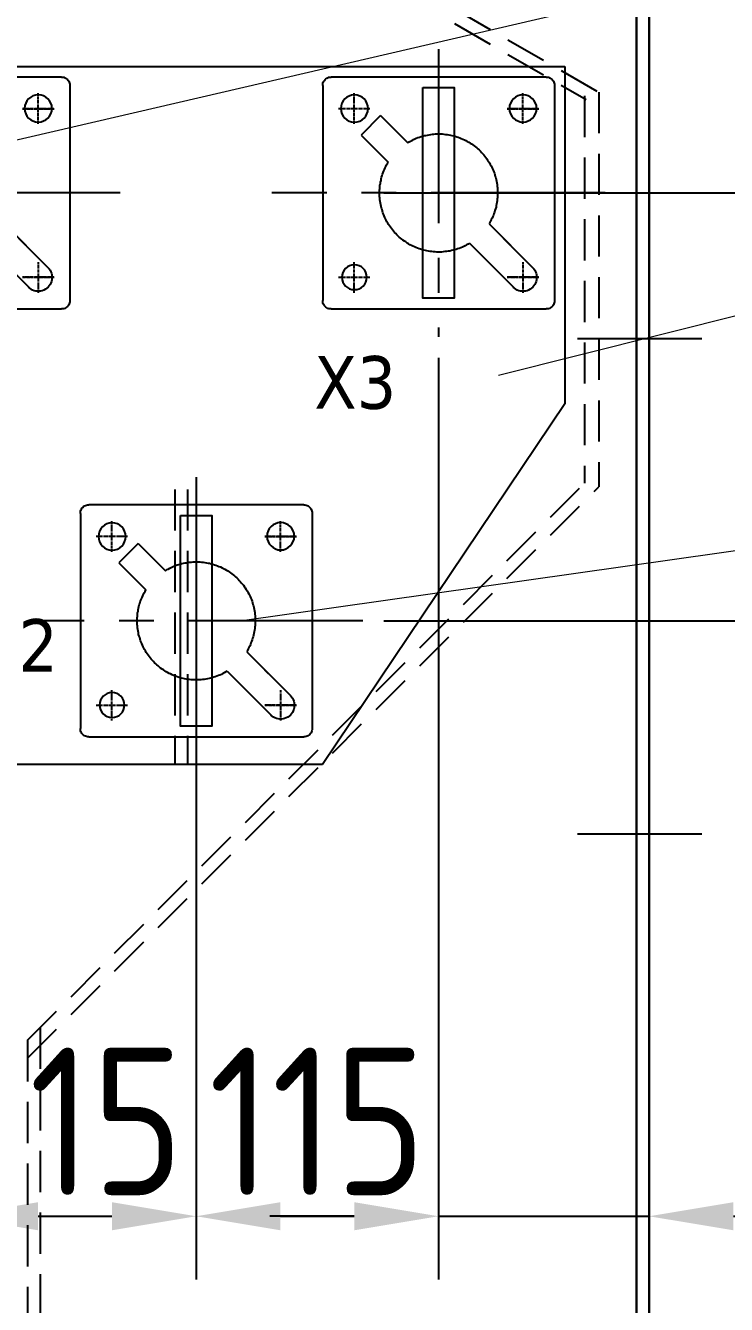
# Model space of a CAD drawing. Header units: millimetres. Extents: x 70841 to 133731, y -170061 to -164340.
# Drawn here: x 73168 to 73501, y -166576 to -165969 of the extents above; entities that cross this region are included whole.
import ezdxf

# ---------------------------------------------------------------- set-up
doc = ezdxf.new("R2010")
doc.units = ezdxf.units.MM
doc.header["$LTSCALE"] = 13
doc.linetypes.add('CENTERX2', pattern=[101.6, 63.5, -12.7, 12.7, -12.7])
doc.linetypes.add('DASHED', pattern=[0.75, 0.5, -0.25])
for name, color, linetype in [('1', 4, 'Continuous'), ('2细线层', 4, 'Continuous'), ('4虚线层', 6, 'DASHED'), ('粗实线', 4, 'Continuous')]:
    doc.layers.add(name, color=color, linetype=linetype)
doc.layers.add('标注、文本', color=3, linetype='Continuous', lineweight=25)
doc.layers.add('铁心', color=3, linetype='Continuous', lineweight=0)
doc.styles.get("Standard").update_dxf_attribs({"font": 'gbenor.shx', "bigfont": 'gbcbig.shx'})
doc.styles.add('Tahoma$001', font='tahoma.ttf', dxfattribs={"height": 2.159784})
doc.dimstyles.new('1-15', dxfattribs={"dimscale": 20, "dimtxt": 3.5, "dimasz": 2, "dimexe": 1.5, "dimexo": 0.5, "dimgap": 0.5, "dimtad": 1, "dimtoh": 1, "dimdec": 1, "dimdsep": 46, "dimtxsty": 'Standard', "dimcen": 2.5, "dimclrd": 3, "dimclre": 3, "dimclrt": 3, "dimadec": 0, "dimazin": 2, "dimtfac": 1, "dimtdec": 1, "dimtmove": 0, "dimatfit": 2, "dimfxl": 1, "dimarcsym": 0})

# ---------------------------------------------------------------- blocks, each defined once
blk = doc.blocks.new('A$C5EF15113')
at = {"layer": '1', "color": 1, "linetype": 'CENTERX2', "lineweight": -3, "ltscale": 0.1}
for p, q in [((79.01, 136.41), (79.01, 0)), ((0, 68.21), (158.03, 68.21))]:
    blk.add_line(p, q, dxfattribs=at)
at = {"layer": '2细线层'}
for points in [[(27.95, 123.16), (27.37, 123.16), (26.88, 123.07), (26.39, 122.87), (25.91, 122.68), (25.52, 122.38), (25.13, 121.99), (24.74, 121.6), (24.45, 121.21), (24.25, 120.73), (24.06, 120.24), (23.96, 119.75), (23.96, 119.17)], [(27.95, 123.16), (129.98, 123.16)], [(133.97, 119.17), (133.97, 119.75), (133.87, 120.24), (133.68, 120.73), (133.48, 121.21), (133.19, 121.6), (132.8, 121.99), (132.41, 122.38), (132.02, 122.68), (131.53, 122.87), (131.05, 123.07), (130.56, 123.16), (129.98, 123.16)], [(23.96, 119.17), (23.96, 17.15)], [(38.96, 114.59), (38.96, 115.46)], [(38.96, 114.59), (38.96, 115.46)], [(118.96, 114.59), (118.96, 115.46)], [(133.97, 119.17), (133.97, 17.15)], [(38.96, 114.1), (38.96, 114.3)], [(38.96, 114.1), (38.96, 114.3)], [(38.96, 112.64), (38.96, 113.81)], [(38.96, 112.64), (38.96, 113.81)], [(38.96, 112.05), (38.96, 112.35)], [(38.96, 112.05), (38.96, 112.35)], [(38.96, 110.59), (38.96, 111.86)], [(38.96, 110.59), (38.96, 111.86)], [(38.96, 110.11), (38.96, 110.3)], [(38.96, 110.11), (38.96, 110.3)], [(38.96, 108.55), (38.96, 109.81)], [(38.96, 108.55), (38.96, 109.81)], [(118.96, 114.1), (118.96, 114.3)], [(118.96, 112.54), (118.96, 113.81)], [(118.96, 112.05), (118.96, 112.35)], [(118.96, 110.59), (118.96, 111.86)], [(118.96, 110.11), (118.96, 110.3)], [(118.96, 108.55), (118.96, 109.81)], [(32.53, 108.16), (31.46, 108.16)], [(31.56, 108.16), (32.63, 108.16)], [(33.02, 108.16), (32.73, 108.16)], [(32.83, 108.16), (33.12, 108.16)], [(34.48, 108.16), (33.22, 108.16)], [(33.31, 108.16), (34.58, 108.16)], [(34.97, 108.16), (34.77, 108.16)], [(34.87, 108.16), (35.07, 108.16)], [(36.53, 108.16), (35.26, 108.16)], [(35.36, 108.16), (36.63, 108.16)], [(37.02, 108.16), (36.72, 108.16)], [(36.82, 108.16), (37.11, 108.16)], [(37.31, 108.16), (38.58, 108.16)], [(38.48, 108.16), (37.31, 108.16)], [(38.96, 108.16), (38.77, 108.16)], [(38.87, 108.16), (39.06, 108.16)], [(38.96, 108.06), (38.96, 108.35)], [(38.96, 108.06), (38.96, 108.35)], [(38.96, 106.6), (38.96, 107.86)], [(38.96, 106.6), (38.96, 107.86)], [(38.96, 106.11), (38.96, 106.31)], [(38.96, 106.11), (38.96, 106.31)], [(38.96, 104.55), (38.96, 105.82)], [(38.96, 104.55), (38.96, 105.82)], [(38.96, 104.06), (38.96, 104.36)], [(38.96, 104.06), (38.96, 104.36)], [(38.96, 102.6), (38.96, 103.87)], [(38.96, 102.6), (38.96, 103.87)], [(40.52, 108.16), (39.26, 108.16)], [(39.35, 108.16), (40.62, 108.16)], [(41.01, 108.16), (40.72, 108.16)], [(40.82, 108.16), (41.11, 108.16)], [(42.47, 108.16), (41.3, 108.16)], [(41.4, 108.16), (42.57, 108.16)], [(43.06, 108.16), (42.77, 108.16)], [(42.86, 108.16), (43.15, 108.16)], [(44.52, 108.16), (43.25, 108.16)], [(43.35, 108.16), (44.62, 108.16)], [(44.81, 108.16), (45.1, 108.16)], [(45.01, 108.16), (44.81, 108.16)], [(46.37, 108.16), (45.3, 108.16)], [(45.4, 108.16), (46.47, 108.16)], [(106.59, 104.94), (93.63, 91.98)], [(106.59, 104.94), (115.75, 95.68)], [(111.56, 108.16), (112.63, 108.16)], [(112.92, 108.16), (113.12, 108.16)], [(113.41, 108.16), (114.68, 108.16)], [(114.87, 108.16), (115.16, 108.16)], [(115.46, 108.16), (116.63, 108.16)], [(116.92, 108.16), (117.21, 108.16)], [(117.41, 108.16), (118.67, 108.16)], [(118.96, 108.06), (118.96, 108.35)], [(118.96, 108.16), (119.16, 108.16)], [(118.96, 106.6), (118.96, 107.86)], [(118.96, 106.11), (118.96, 106.31)], [(118.96, 104.55), (118.96, 105.82)], [(118.96, 104.06), (118.96, 104.36)], [(118.96, 102.6), (118.96, 103.77)], [(119.45, 108.16), (120.62, 108.16)], [(120.91, 108.16), (121.21, 108.16)], [(121.4, 108.16), (122.67, 108.16)], [(122.96, 108.16), (123.15, 108.16)], [(123.45, 108.16), (124.71, 108.16)], [(124.91, 108.16), (125.2, 108.16)], [(125.4, 108.16), (126.47, 108.16)], [(38.96, 102.12), (38.96, 102.31)], [(38.96, 102.12), (38.96, 102.31)], [(38.96, 100.95), (38.96, 101.82)], [(38.96, 100.95), (38.96, 101.82)], [(118.96, 102.02), (118.96, 102.31)], [(118.96, 100.95), (118.96, 101.82)], [(93.63, 91.98), (92.95, 92.47), (92.27, 92.76), (91.58, 93.15), (90.9, 93.54), (90.22, 93.83), (89.54, 94.12), (88.76, 94.42), (88.08, 94.71), (87.3, 94.9), (86.52, 95.1), (85.74, 95.39), (85.06, 95.49), (84.28, 95.68), (83.5, 95.78), (82.72, 95.98), (81.94, 96.07), (81.16, 96.07), (80.38, 96.17), (79.6, 96.17), (78.82, 96.17), (78.04, 96.17), (77.26, 96.17), (76.48, 96.07), (75.7, 95.98), (74.92, 95.88), (74.14, 95.78), (73.36, 95.59), (72.68, 95.49), (71.9, 95.29), (71.12, 95.1), (70.34, 94.81), (69.66, 94.61), (68.88, 94.32), (68.2, 94.03), (67.52, 93.74), (66.74, 93.35), (66.05, 93.05), (65.37, 92.66), (64.69, 92.27), (64.01, 91.88), (63.42, 91.49), (62.74, 91.01), (62.16, 90.52), (61.47, 90.03), (60.89, 89.55), (60.3, 89.06), (59.72, 88.57), (59.14, 87.99), (58.65, 87.4), (58.06, 86.82), (57.58, 86.23), (57.09, 85.65), (56.6, 85.06), (56.11, 84.38), (55.72, 83.8), (55.24, 83.11), (54.85, 82.43), (54.46, 81.75), (54.07, 81.07), (53.78, 80.39), (53.39, 79.7), (53.09, 79.02), (52.8, 78.24), (52.51, 77.56), (52.31, 76.78), (52.12, 76), (51.83, 75.32), (51.63, 74.54), (51.53, 73.76), (51.34, 72.98), (51.24, 72.2), (51.15, 71.42), (51.05, 70.64), (50.95, 69.86), (50.95, 69.08), (50.95, 68.3), (50.95, 67.52), (50.95, 66.74), (51.05, 65.96), (51.15, 65.18), (51.15, 64.41), (51.34, 63.72), (51.44, 62.94), (51.63, 62.16), (51.73, 61.38), (52.02, 60.6), (52.22, 59.92), (52.41, 59.14), (52.7, 58.36), (53, 57.68), (53.29, 57), (53.58, 56.22), (53.97, 55.54), (54.26, 54.86), (54.65, 54.17), (55.04, 53.49)], [(115.75, 95.68), (102.89, 82.82)], [(64.3, 44.33), (64.98, 43.94), (65.66, 43.55), (66.35, 43.16), (67.03, 42.77), (67.71, 42.48), (68.49, 42.19), (69.17, 41.9), (69.95, 41.6), (70.63, 41.41), (71.41, 41.21), (72.19, 41.02), (72.87, 40.82), (73.65, 40.63), (74.43, 40.53), (75.21, 40.43), (75.99, 40.34), (76.77, 40.24), (77.55, 40.14), (78.33, 40.14), (79.11, 40.14), (79.89, 40.14), (80.67, 40.24), (81.45, 40.24), (82.23, 40.34), (83.01, 40.43), (83.79, 40.53), (84.57, 40.73), (85.25, 40.82), (86.03, 41.02), (86.81, 41.21), (87.59, 41.51), (88.27, 41.7), (89.05, 41.99), (89.73, 42.29), (90.41, 42.58), (91.19, 42.97), (91.88, 43.26), (92.56, 43.65), (93.24, 44.04), (93.92, 44.43), (94.51, 44.92), (95.19, 45.31), (95.87, 45.79), (96.46, 46.28), (97.04, 46.77), (97.63, 47.26), (98.21, 47.74), (98.79, 48.33), (99.28, 48.91), (99.87, 49.5), (100.35, 50.08), (100.84, 50.67), (101.33, 51.25), (101.82, 51.93), (102.2, 52.52), (102.69, 53.2), (103.08, 53.88), (103.47, 54.56), (103.86, 55.25), (104.15, 55.93), (104.54, 56.61), (104.84, 57.39), (105.13, 58.07), (105.42, 58.75), (105.62, 59.53), (105.81, 60.31), (106.1, 60.99), (106.3, 61.77), (106.39, 62.55), (106.59, 63.33), (106.69, 64.11), (106.78, 64.89), (106.88, 65.67), (106.98, 66.45), (106.98, 67.23), (106.98, 68.01), (106.98, 68.79), (106.98, 69.57), (106.88, 70.35), (106.88, 71.13), (106.78, 71.91), (106.59, 72.59), (106.49, 73.37), (106.3, 74.15), (106.2, 74.93), (106.01, 75.71), (105.71, 76.39), (105.52, 77.17), (105.23, 77.95), (104.93, 78.63), (104.64, 79.31), (104.35, 80.09), (103.96, 80.78), (103.67, 81.46), (103.28, 82.14), (102.89, 82.82)], [(55.04, 53.49), (34.29, 32.74)], [(64.3, 44.33), (43.45, 23.48)], [(48.32, 46.77), (44.81, 43.26)], [(57.48, 37.51), (52.02, 32.05)], [(34.29, 32.74), (33.8, 32.15), (33.31, 31.57), (33.02, 30.79), (32.73, 30.11), (32.53, 29.33), (32.44, 28.55), (32.44, 27.77), (32.53, 26.99), (32.63, 26.21), (32.92, 25.43), (33.31, 24.75), (33.8, 24.06), (34.29, 23.48), (34.87, 22.99), (35.55, 22.5), (36.24, 22.12), (37.02, 21.82), (37.8, 21.63), (38.58, 21.53), (39.35, 21.53), (40.13, 21.63), (40.91, 21.82), (41.69, 22.12), (42.38, 22.5), (42.96, 22.99), (43.64, 23.48)], [(38.96, 35.37), (38.96, 34.49)], [(38.96, 35.37), (38.96, 34.49)], [(38.96, 34.2), (38.96, 34)], [(38.96, 34.2), (38.96, 34)], [(38.96, 33.71), (38.96, 32.44)], [(38.96, 33.71), (38.96, 32.44)], [(38.96, 32.25), (38.96, 31.96)], [(38.96, 32.25), (38.96, 31.96)], [(38.96, 31.76), (38.96, 30.5)], [(38.96, 31.76), (38.96, 30.5)], [(118.96, 34.49), (118.96, 35.37)], [(118.96, 34), (118.96, 34.2)], [(118.96, 32.44), (118.96, 33.71)], [(118.96, 31.96), (118.96, 32.25)], [(118.96, 30.5), (118.96, 31.76)], [(32.53, 28.16), (31.46, 28.16)], [(31.56, 28.16), (32.63, 28.16)], [(33.02, 28.16), (32.73, 28.16)], [(32.83, 28.16), (33.12, 28.16)], [(34.48, 28.16), (33.22, 28.16)], [(33.31, 28.16), (34.58, 28.16)], [(34.97, 28.16), (34.77, 28.16)], [(34.87, 28.16), (35.07, 28.16)], [(36.53, 28.16), (35.26, 28.16)], [(35.36, 28.16), (36.63, 28.16)], [(37.02, 28.16), (36.72, 28.16)], [(36.82, 28.16), (37.11, 28.16)], [(37.31, 28.16), (38.58, 28.16)], [(38.48, 28.16), (37.31, 28.16)], [(38.96, 28.16), (38.77, 28.16)], [(38.87, 28.16), (39.06, 28.16)], [(38.96, 30.2), (38.96, 30.01)], [(38.96, 30.2), (38.96, 30.01)], [(38.96, 29.72), (38.96, 28.45)], [(38.96, 29.72), (38.96, 28.45)], [(38.96, 28.25), (38.96, 27.96)], [(38.96, 28.25), (38.96, 27.96)], [(38.96, 28.16), (39.06, 28.06)], [(38.96, 27.77), (38.96, 26.5)], [(38.96, 27.77), (38.96, 26.5)], [(38.96, 26.21), (38.96, 26.01)], [(38.96, 26.21), (38.96, 26.01)], [(38.96, 25.72), (38.96, 24.45)], [(38.96, 25.72), (38.96, 24.45)], [(40.52, 28.16), (39.26, 28.16)], [(39.35, 28.16), (40.62, 28.16)], [(41.01, 28.16), (40.72, 28.16)], [(40.82, 28.16), (41.11, 28.16)], [(42.47, 28.16), (41.3, 28.16)], [(41.4, 28.16), (42.57, 28.16)], [(43.06, 28.16), (42.77, 28.16)], [(42.86, 28.16), (43.15, 28.16)], [(44.52, 28.16), (43.25, 28.16)], [(43.35, 28.16), (44.62, 28.16)], [(44.81, 28.16), (45.1, 28.16)], [(45.01, 28.16), (44.81, 28.16)], [(46.37, 28.16), (45.3, 28.16)], [(45.4, 28.16), (46.47, 28.16)], [(111.56, 28.06), (112.63, 28.06)], [(112.92, 28.06), (113.12, 28.06)], [(113.41, 28.06), (114.68, 28.06)], [(114.87, 28.06), (115.16, 28.06)], [(115.46, 28.06), (116.63, 28.06)], [(116.92, 28.06), (117.21, 28.06)], [(117.41, 28.06), (118.67, 28.06)], [(118.96, 30.01), (118.96, 30.2)], [(118.96, 28.45), (118.96, 29.72)], [(118.96, 27.96), (118.96, 28.25)], [(118.96, 28.06), (119.16, 28.06)], [(118.96, 26.5), (118.96, 27.77)], [(118.96, 26.01), (118.96, 26.21)], [(118.96, 24.45), (118.96, 25.72)], [(119.45, 28.06), (120.62, 28.06)], [(120.91, 28.06), (121.21, 28.06)], [(121.4, 28.06), (122.67, 28.06)], [(122.96, 28.06), (123.15, 28.06)], [(123.45, 28.06), (124.71, 28.06)], [(124.91, 28.06), (125.2, 28.06)], [(125.4, 28.06), (126.47, 28.06)], [(38.96, 24.26), (38.96, 23.97)], [(38.96, 24.26), (38.96, 23.97)], [(38.96, 23.77), (38.96, 22.5)], [(38.96, 23.77), (38.96, 22.5)], [(38.96, 22.21), (38.96, 22.02)], [(38.96, 22.21), (38.96, 22.02)], [(38.96, 21.73), (38.96, 20.85)], [(38.96, 21.73), (38.96, 20.85)], [(118.96, 23.97), (118.96, 24.26)], [(118.96, 22.5), (118.96, 23.77)], [(118.96, 22.02), (118.96, 22.21)], [(118.96, 20.85), (118.96, 21.73)], [(23.96, 17.15), (23.96, 16.56), (24.06, 16.07), (24.25, 15.59), (24.45, 15.1), (24.74, 14.71), (25.13, 14.32), (25.52, 13.93), (25.91, 13.64), (26.39, 13.44), (26.88, 13.25), (27.37, 13.15), (27.95, 13.15)], [(129.98, 13.15), (27.95, 13.15)], [(129.98, 13.15), (130.56, 13.15), (131.05, 13.25), (131.53, 13.44), (132.02, 13.64), (132.41, 13.93), (132.8, 14.32), (133.19, 14.71), (133.48, 15.1), (133.68, 15.59), (133.87, 16.07), (133.97, 16.56), (133.97, 17.15)]]:
    blk.add_lwpolyline(points, dxfattribs=at)
for centre, radius in [((38.92, 108.3), 6.48), ((118.92, 108.21), 6.48), ((118.92, 28.21), 5.9)]:
    blk.add_circle(centre, radius, dxfattribs=at)
blk = doc.blocks.new('*D1694')
at = {"layer": 'Defpoints', "color": 0, "transparency": 16777216}
for p in [(73134.44, -166116.89), (73249.44, -166183.48), (73249.44, -166534.2)]:
    blk.add_point(p, dxfattribs=at)
at = {"layer": '标注、文本', "color": 3, "lineweight": -2, "transparency": 16777216}
for p, q in [((73134.44, -166126.89), (73134.44, -166564.2)), ((73249.44, -166193.48), (73249.44, -166564.2)), ((73174.44, -166534.2), (73209.44, -166534.2))]:
    blk.add_line(p, q, dxfattribs=at)
at = {"layer": '标注、文本', "color": 3, "transparency": 16777216}
for points in [[(73174.44, -166527.53), (73174.44, -166540.86), (73134.44, -166534.2)], [(73209.44, -166527.53), (73209.44, -166540.86), (73249.44, -166534.2)]]:
    blk.add_solid(points, dxfattribs=at)
at = {"layer": '标注、文本', "color": 3, "transparency": 16777216, "insert": (73191.94, -166489.2), "char_height": 70, "attachment_point": 5}
blk.add_mtext('115', dxfattribs=at)
blk = doc.blocks.new('*D1695')
at = {"layer": 'Defpoints', "color": 0, "transparency": 16777216}
for p in [(73364.44, -166116.89), (73249.44, -166183.48), (73364.44, -166534.2)]:
    blk.add_point(p, dxfattribs=at)
at = {"layer": '标注、文本', "color": 3, "lineweight": -2, "transparency": 16777216}
for p, q in [((73364.44, -166126.89), (73364.44, -166564.2)), ((73249.44, -166193.48), (73249.44, -166564.2)), ((73289.44, -166534.2), (73324.44, -166534.2))]:
    blk.add_line(p, q, dxfattribs=at)
at = {"layer": '标注、文本', "color": 3, "transparency": 16777216}
for points in [[(73289.44, -166527.53), (73289.44, -166540.86), (73249.44, -166534.2)], [(73324.44, -166527.53), (73324.44, -166540.86), (73364.44, -166534.2)]]:
    blk.add_solid(points, dxfattribs=at)
at = {"layer": '标注、文本', "color": 3, "transparency": 16777216, "insert": (73306.94, -166489.2), "char_height": 70, "attachment_point": 5}
blk.add_mtext('115', dxfattribs=at)
blk = doc.blocks.new('*D1696')
at = {"layer": 'Defpoints', "color": 0, "transparency": 16777216}
for p in [(73364.44, -166116.89), (73464.39, -166116.89), (73464.39, -166534.2)]:
    blk.add_point(p, dxfattribs=at)
at = {"layer": '标注、文本', "color": 3, "lineweight": -2, "transparency": 16777216}
for p, q in [((73364.44, -166126.89), (73364.44, -166564.2)), ((73464.39, -166126.89), (73464.39, -166564.2)), ((73324.44, -166534.2), (73284.44, -166534.2)), ((73364.44, -166534.2), (73464.39, -166534.2)), ((73504.39, -166534.2), (73657.77, -166534.2))]:
    blk.add_line(p, q, dxfattribs=at)
at = {"layer": '标注、文本', "color": 3, "transparency": 16777216}
for points in [[(73324.44, -166527.53), (73324.44, -166540.86), (73364.44, -166534.2)], [(73504.39, -166527.53), (73504.39, -166540.86), (73464.39, -166534.2)]]:
    blk.add_solid(points, dxfattribs=at)
at = {"layer": '标注、文本', "color": 3, "transparency": 16777216, "insert": (73601.08, -166489.2), "char_height": 70, "attachment_point": 5}
blk.add_mtext('100', dxfattribs=at)
blk = doc.blocks.new('*D1698')
at = {"layer": 'Defpoints', "color": 0, "transparency": 16777216}
for p in [(73328.46, -166251.68), (73328.46, -167033.64), (73633.93, -167033.64)]:
    blk.add_point(p, dxfattribs=at)
at = {"layer": '标注、文本', "color": 3, "lineweight": -2, "transparency": 16777216}
for p, q in [((73338.46, -166251.68), (73663.93, -166251.68)), ((73633.93, -166291.68), (73633.93, -166993.64)), ((73338.46, -167033.64), (73663.93, -167033.64))]:
    blk.add_line(p, q, dxfattribs=at)
at = {"layer": '标注、文本', "color": 3, "transparency": 16777216}
for points in [[(73627.26, -166291.68), (73640.59, -166291.68), (73633.93, -166251.68)], [(73627.26, -166993.64), (73640.59, -166993.64), (73633.93, -167033.64)]]:
    blk.add_solid(points, dxfattribs=at)
at = {"layer": '标注、文本', "color": 3, "transparency": 16777216, "insert": (73588.93, -166642.66), "char_height": 70, "attachment_point": 5, "rotation": 90}
blk.add_mtext('782', dxfattribs=at)
blk = doc.blocks.new('*D1699')
at = {"layer": 'Defpoints', "color": 0, "transparency": 16777216}
for p in [(73328.46, -166048.68), (73633.93, -166048.68), (73328.46, -166251.68)]:
    blk.add_point(p, dxfattribs=at)
at = {"layer": '标注、文本', "color": 3, "lineweight": -2, "transparency": 16777216}
for p, q in [((73338.46, -166048.68), (73663.93, -166048.68)), ((73633.93, -166211.68), (73633.93, -166088.68)), ((73338.46, -166251.68), (73663.93, -166251.68))]:
    blk.add_line(p, q, dxfattribs=at)
at = {"layer": '标注、文本', "color": 3, "transparency": 16777216}
for points in [[(73627.26, -166088.68), (73640.59, -166088.68), (73633.93, -166048.68)], [(73627.26, -166211.68), (73640.59, -166211.68), (73633.93, -166251.68)]]:
    blk.add_solid(points, dxfattribs=at)
at = {"layer": '标注、文本', "color": 3, "transparency": 16777216, "insert": (73588.93, -166150.18), "char_height": 70, "attachment_point": 5, "rotation": 90}
blk.add_mtext('203', dxfattribs=at)

msp = doc.modelspace()

# ---------------------------------------------------------------- linework, layer by layer
at = {"layer": '1', "color": 1, "linetype": 'CENTERX2', "lineweight": -3, "ltscale": 0.1}
for p, q in [((73489.395, -166117.842), (73430.395, -166117.842)), ((73489.395, -166352.842), (73430.395, -166352.842))]:
    msp.add_line(p, q, dxfattribs=at)
at = {"layer": '4虚线层', "ltscale": 3}
for p, q in [((73169.395, -165844.394), (73440.443, -166000.884)), ((73169.395, -165851.322), (73434.443, -166004.348)), ((73433.751, -166002.677), (73433.751, -166186.365)), ((73440.443, -166000.884), (73440.443, -166188.158)), ((73169.395, -166450.721), (73433.751, -166186.365)), ((73169.395, -166459.207), (73440.443, -166188.158)), ((73239.395, -166189.316), (73239.395, -166319.89)), ((73245.395, -166189.316), (73245.395, -166319.89)), ((73175.395, -166444.721), (73175.395, -166927.642)), ((73169.395, -166450.721), (73169.395, -166927.642))]:
    msp.add_line(p, q, dxfattribs=at)
at = {"layer": '标注、文本'}
for p, q in [((73074.443, -165988.684), (73424.443, -165988.684)), ((73424.443, -165988.684), (73424.443, -166148.684)), ((73424.443, -166148.684), (73309.443, -166319.89)), ((73309.443, -166319.89), (72959.443, -166319.89))]:
    msp.add_line(p, q, dxfattribs=at)
at = {"layer": '粗实线', "lineweight": 30}
for p, q in [((73458.395, -166927.642), (73458.395, -165483.614)), ((73464.395, -166933.642), (73464.395, -165483.614))]:
    msp.add_line(p, q, dxfattribs=at)
at = {"layer": '粗实线'}
for points in [[(73356.943, -165998.684), (73371.943, -165998.684), (73371.943, -166098.684), (73356.943, -166098.684)], [(73241.943, -166201.684), (73256.943, -166201.684), (73256.943, -166301.684), (73241.943, -166301.684)]]:
    msp.add_lwpolyline(points, close=True, dxfattribs=at)
at = {"layer": '铁心'}
for points in [[(72949.381, -166073.3), (73822.98, -165870.505), (73822.98, -165870.505)], [(73392.93, -166135.204), (73821.401, -166027.585), (73821.401, -166027.585)], [(73270.097, -166251.684), (73817.648, -166174.083), (73817.648, -166174.083)]]:
    msp.add_lwpolyline(points, dxfattribs=at)

# ---------------------------------------------------------------- block references
at = {"layer": '标注、文本', "xscale": -1}
for p in [(73213.457, -166116.89), (73443.457, -166116.89), (73328.457, -166319.89)]:
    msp.add_blockref('A$C5EF15113', p, dxfattribs=at)

# ---------------------------------------------------------------- texts
at = {"layer": '标注、文本', "style": 'Tahoma$001'}
for s, p in [('X3', (73305.446, -166151.095)), ('X2', (73144.861, -166275.884))]:
    msp.add_text(s, height=25, dxfattribs=at).set_placement(p)

# ---------------------------------------------------------------- dimensions: what is measured, and where the dimension line sits
at = {"layer": '标注、文本'}
for base, p2, picture, middle in [((73633.925, -166048.684), (73328.457, -166048.684), '*D1699', (73588.925, -166150.184)), ((73633.925, -167033.642), (73328.457, -167033.642), '*D1698', (73588.925, -166642.663))]:
    dim = msp.add_linear_dim(base=base, p1=(73328.457, -166251.684), p2=p2, angle=90, dimstyle='1-15', dxfattribs=at)
    dim.commit()
    dim.dimension.update_dxf_attribs({"geometry": picture, "text_midpoint": middle})
for base, p1, p2, picture, middle in [((73249.443, -166534.198), (73134.443, -166116.89), (73249.443, -166183.479), '*D1694', (73191.943, -166489.198)), ((73364.443, -166534.198), (73249.443, -166183.479), (73364.443, -166116.89), '*D1695', (73306.943, -166489.198)), ((73464.395, -166534.198), (73364.443, -166116.89), (73464.395, -166116.89), '*D1696', (73601.084, -166489.198))]:
    dim = msp.add_linear_dim(base=base, p1=p1, p2=p2, dimstyle='1-15', dxfattribs=at)
    dim.commit()
    dim.dimension.update_dxf_attribs({"geometry": picture, "text_midpoint": middle})

doc.saveas('drawing.dxf')
